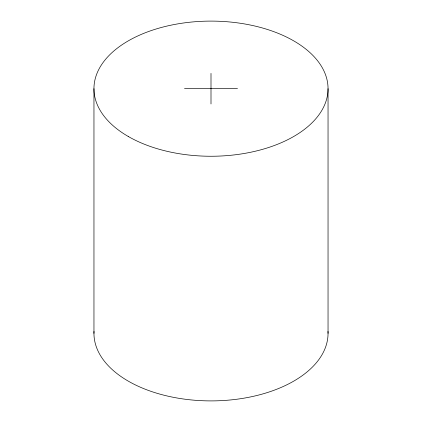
<?xml version="1.0" encoding="UTF-8"?>
<svg xmlns="http://www.w3.org/2000/svg" width="422" height="422" viewBox="0 0 422 422"><rect width="100%" height="100%" fill="white"/><g stroke="black" fill="none" stroke-linecap="round" stroke-linejoin="round"><path stroke-width="0.63" d="M184.514 88.673L237.486 88.673M328.042 88.673L328.042 333.327M211 73.386L211 103.965M93.958 88.673L93.958 333.327M327.999 331.444A117.042 67.573 0 0 1 211 400.9A117.042 67.573 0 0 1 94 331.444M128.235 136.459A117.042 67.573 0 0 0 324.054 106.165A117.042 67.573 0 0 0 180.706 23.405A117.042 67.573 0 0 0 128.235 136.459"/></g></svg>
